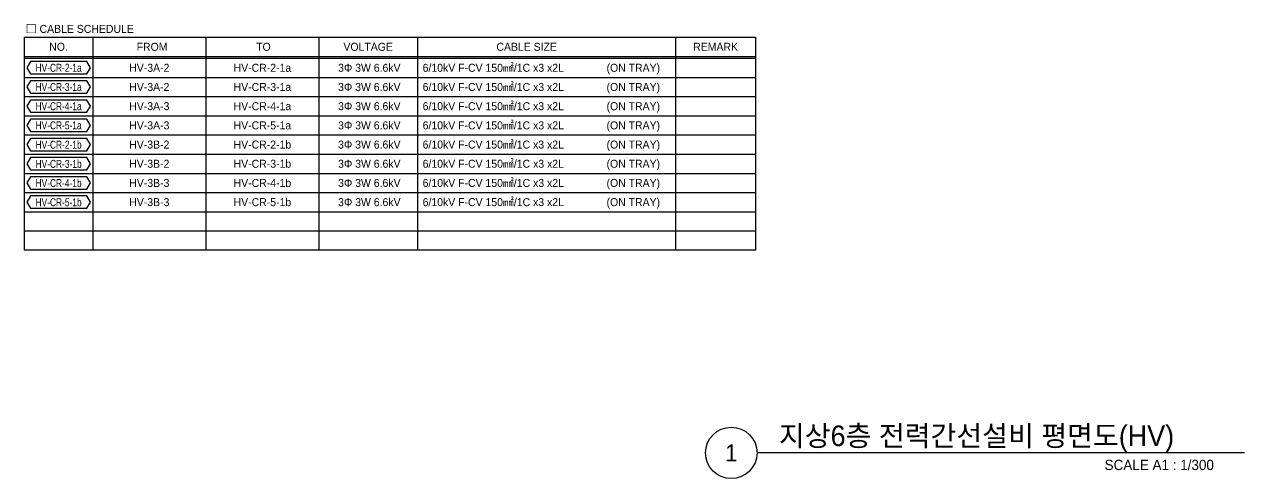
# Model space of a CAD drawing. Header units: millimetres. Extents: x 28900 to 374841, y -351975 to 849955.
# Drawn here: x 28900 to 135622, y 721650 to 761411 of the extents above; entities that cross this region are included whole.
import ezdxf
from ezdxf.enums import TextEntityAlignment as Align

# ---------------------------------------------------------------- set-up
doc = ezdxf.new("R2010")
doc.units = ezdxf.units.MM
doc.header["$LTSCALE"] = 150
for name, color, linetype in [('-----29 Cable Schedule', 1, 'Continuous'), ('-----29 Indicator', 1, 'Continuous'), ('-----29 주기', 1, 'Continuous'), ('-----30 Text', 2, 'Continuous'), ('-----41 Drawing Title', 2, 'Continuous')]:
    doc.layers.add(name, color=color, linetype=linetype)
doc.styles.add('ELEC', font='Dotum.ttf')

msp = doc.modelspace()

# ---------------------------------------------------------------- linework, layer by layer
at = {"layer": '-----29 Cable Schedule'}
for p, q in [((34880, 760288), (34880, 758452)), ((44771, 760288), (44771, 758452)), ((54663, 760288), (54663, 758452)), ((63274, 760288), (63274, 758452)), ((85854, 760288), (85854, 758452))]:
    msp.add_line(p, q, dxfattribs=at)
at = {"layer": '-----29 Cable Schedule', "color": 3}
for p, q in [((28900, 758608), (92854, 758608)), ((28900, 758452), (92854, 758452))]:
    msp.add_line(p, q, dxfattribs=at)
at = {"layer": '-----29 Cable Schedule', "color": 1}
for p, q in [((34880, 758452), (34880, 741652)), ((44771, 758452), (44771, 741652)), ((54663, 758452), (54663, 741652)), ((63274, 758452), (63274, 741652)), ((85854, 758452), (85854, 741652)), ((28900, 756772), (92854, 756772)), ((28900, 755092), (92854, 755092)), ((28900, 753412), (92854, 753412)), ((28900, 751732), (92854, 751732)), ((28900, 750052), (92854, 750052)), ((28900, 748372), (92854, 748372)), ((28900, 746692), (92854, 746692)), ((28900, 745012), (92854, 745012)), ((28900, 743332), (92854, 743332))]:
    msp.add_line(p, q, dxfattribs=at)
at = {"layer": '-----29 Cable Schedule', "color": 3}
msp.add_lwpolyline([(28900, 760288), (92854, 760288), (92854, 741652), (28900, 741652)], close=True, dxfattribs=at)
at = {"layer": '-----29 주기'}
for points in [[(29420, 758151), (29109, 757612), (29420, 757073), (34359, 757073), (34671, 757612), (34359, 758151)], [(29420, 756471), (29109, 755932), (29420, 755393), (34359, 755393), (34671, 755932), (34359, 756471)], [(29420, 754791), (29109, 754252), (29420, 753713), (34359, 753713), (34671, 754252), (34359, 754791)], [(29420, 753111), (29109, 752572), (29420, 752033), (34359, 752033), (34671, 752572), (34359, 753111)], [(29420, 751431), (29109, 750892), (29420, 750353), (34359, 750353), (34671, 750892), (34359, 751431)], [(29420, 749751), (29109, 749212), (29420, 748673), (34359, 748673), (34671, 749212), (34359, 749751)], [(29420, 748071), (29109, 747532), (29420, 746993), (34359, 746993), (34671, 747532), (34359, 748071)], [(29420, 746391), (29109, 745852), (29420, 745313), (34359, 745313), (34671, 745852), (34359, 746391)]]:
    msp.add_lwpolyline(points, close=True, dxfattribs=at)
at = {"layer": '-----41 Drawing Title', "color": 7}
msp.add_line((135622, 723900), (92978, 723900), dxfattribs=at)
msp.add_circle((90728, 723900), 2250, dxfattribs=at)

# ---------------------------------------------------------------- texts
at = {"layer": '-----29 Indicator', "color": 2, "linetype": 'Continuous', "style": 'ELEC'}
msp.add_text('□ CABLE SCHEDULE', height=700, dxfattribs=at).set_placement((29016, 761016), align=Align.MIDDLE_LEFT)
at = {"layer": '-----30 Text', "style": 'ELEC'}
msp.add_text('NO.', height=700, dxfattribs=at).set_placement((31890, 759448), align=Align.MIDDLE)
for s, p in [('FROM', (40066, 759448)), ('TO', (49806, 759448)), ('VOLTAGE', (58966, 759448)), ('CABLE SIZE', (72831, 759448)), ('REMARK', (89354, 759448))]:
    msp.add_text(s, height=700, dxfattribs=at).set_placement(p, align=Align.MIDDLE_CENTER)
at = {"layer": '-----30 Text', "linetype": 'Continuous', "style": 'ELEC', "width": 0.8}
for s, p in [('HV-CR-2-1a', (31890, 757612)), ('HV-CR-3-1a', (31890, 755932)), ('HV-CR-4-1a', (31890, 754252)), ('HV-CR-5-1a', (31890, 752572)), ('HV-CR-2-1b', (31890, 750892)), ('HV-CR-3-1b', (31890, 749212)), ('HV-CR-4-1b', (31890, 747532)), ('HV-CR-5-1b', (31890, 745852))]:
    msp.add_text(s, height=700, dxfattribs=at).set_placement(p, align=Align.MIDDLE)
at = {"layer": '-----30 Text', "color": 3, "style": 'ELEC'}
for s, p in [('HV-3A-2', (39826, 757612)), ('HV-CR-2-1a', (49717, 757612)), ('3Φ 3W 6.6kV', (59068, 757612)), ('HV-3A-2', (39826, 755932)), ('HV-CR-3-1a', (49717, 755932)), ('3Φ 3W 6.6kV', (59068, 755932)), ('HV-3A-3', (39826, 754252)), ('HV-CR-4-1a', (49717, 754252)), ('3Φ 3W 6.6kV', (59068, 754252)), ('HV-3A-3', (39826, 752572)), ('HV-CR-5-1a', (49717, 752572)), ('3Φ 3W 6.6kV', (59068, 752572)), ('HV-3B-2', (39826, 750892)), ('HV-CR-2-1b', (49717, 750892)), ('3Φ 3W 6.6kV', (59068, 750892)), ('HV-3B-2', (39826, 749212)), ('HV-CR-3-1b', (49717, 749212)), ('3Φ 3W 6.6kV', (59068, 749212)), ('HV-3B-3', (39826, 747532)), ('HV-CR-4-1b', (49717, 747532)), ('3Φ 3W 6.6kV', (59068, 747532)), ('HV-3B-3', (39826, 745852)), ('HV-CR-5-1b', (49717, 745852)), ('3Φ 3W 6.6kV', (59068, 745852))]:
    msp.add_text(s, height=700, dxfattribs=at).set_placement(p, align=Align.MIDDLE_CENTER)
for p in [(63731, 757612), (63731, 755932), (63731, 754252), (63731, 752572), (63731, 750892), (63731, 749212), (63731, 747532), (63731, 745852)]:
    msp.add_text('6/10kV F-CV 150㎟/1C x3 x2L', height=700, dxfattribs=at).set_placement(p, align=Align.MIDDLE_LEFT)
for p in [(84496, 757612), (84496, 755932), (84496, 754252), (84496, 752572), (84496, 750892), (84496, 749212), (84496, 747532), (84496, 745852)]:
    msp.add_text('(ON TRAY)', height=700, dxfattribs=at).set_placement(p, align=Align.MIDDLE_RIGHT)
at = {"layer": '-----41 Drawing Title', "color": 2, "style": 'ELEC'}
msp.add_text('지상6층 전력간선설비 평면도(HV)', height=1800, dxfattribs=at).set_placement((94895, 724500))
at = {"layer": '-----41 Drawing Title', "color": 7, "style": 'ELEC'}
msp.add_text('1', height=1500, dxfattribs=at).set_placement((90728, 723900), align=Align.MIDDLE)
at = {"layer": '-----41 Drawing Title', "style": 'ELEC'}
msp.add_text('SCALE A1 : 1/300', height=900, dxfattribs=at).set_placement((132937, 722400), align=Align.RIGHT)

doc.saveas('drawing.dxf')
